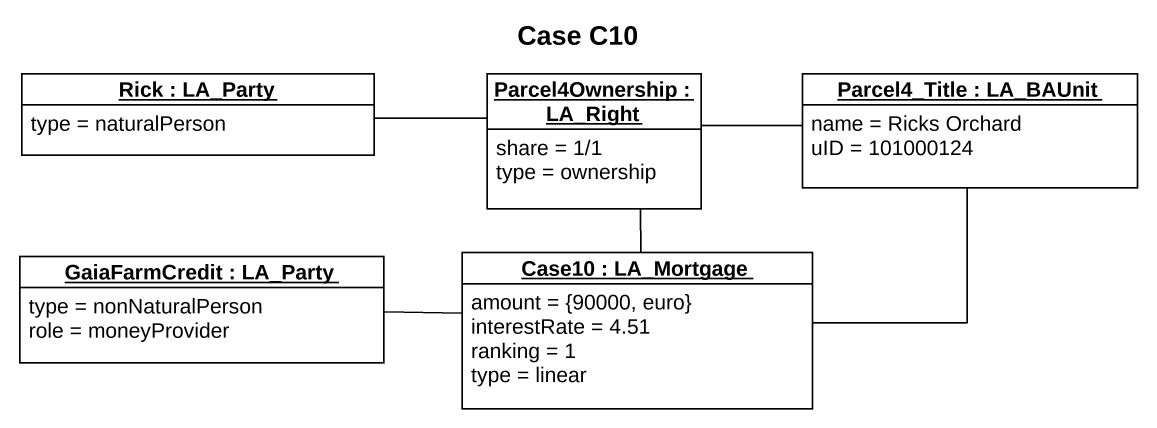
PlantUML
@startuml
title Case C10
hide circle
hide empty members
object "Rick : LA_Party" as Rick #FFFFFF {
  type = naturalPerson
}
object "Parcel4Ownership : LA_Right" as Parcel4Ownership #FFFFFF {
  share = 1/1
  type = ownership
}
object "Parcel4_Title : LA_BAUnit" as Parcel4_Title #FFFFFF {
  name = Ricks Orchard
  uID = 101000124
}
object "GaiaFarmCredit : LA_Party" as GaiaFarmCredit #FFFFFF {
  type = nonNaturalPerson
  role = moneyProvider
}
object "Case10 : LA_Mortgage" as Case10 #FFFFFF {
  amount = {90000, euro}
  interestRate = 4.51
  ranking = 1
  type = linear
}
Parcel4Ownership -left- Rick
Parcel4_Title -left- Parcel4Ownership
Case10 -up- Parcel4Ownership
Case10 -up- Parcel4_Title
Case10 -left- GaiaFarmCredit
@enduml
